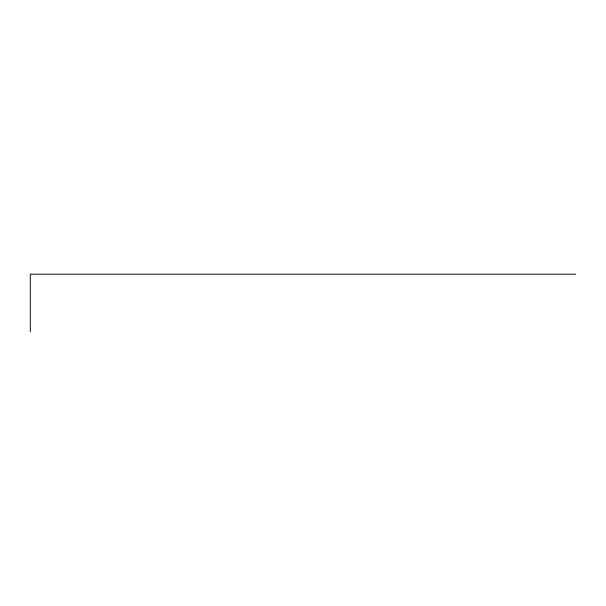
<?xml version="1.0" encoding="UTF-8"?>
<svg xmlns="http://www.w3.org/2000/svg" width="606" height="606" viewBox="0 0 606 606"><rect width="100%" height="100%" fill="white"/><g stroke="black" fill="none" stroke-linecap="round" stroke-linejoin="round"><path stroke-width="0.91" d="M575.7 274.185L30.3 274.185L30.3 331.815"/></g></svg>
